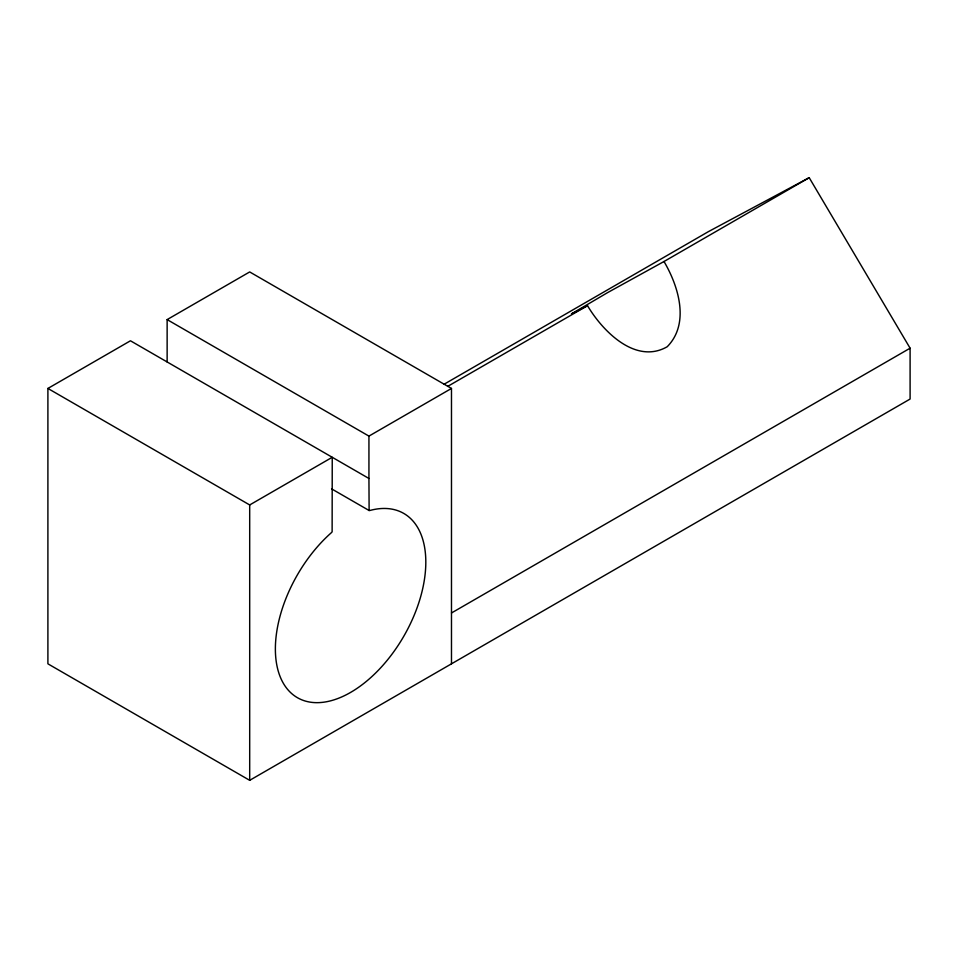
<?xml version="1.0" encoding="UTF-8"?>
<svg xmlns="http://www.w3.org/2000/svg" width="958" height="958" viewBox="0 0 958 958"><rect width="100%" height="100%" fill="white"/><g stroke="black" fill="none" stroke-linecap="round" stroke-linejoin="round"><path stroke-width="1.44" d="M47.9 388.445L130.456 340.785L368.938 478.473L369.117 510.518L370.087 510.422A106.362 61.408 -60 0 1 412.179 619.862A106.362 61.408 -60 0 1 288.957 690.922A106.362 61.408 -60 0 1 331.157 532.876L332.127 531.858L332.246 457.289L249.691 504.95L47.9 388.445L47.9 663.822L249.691 780.327L910.1 399.043L910.1 348.197L809.199 177.673L708.309 231.692L444.021 384.278M167.135 361.968L167.135 319.601L249.691 271.94L451.481 388.445L451.481 663.822M447.685 386.397L587.517 305.674C602.462 330.965 635.561 364.902 667.211 346.736C690.059 323.565 678.539 286.155 664.002 261.51L809.199 177.673M167.135 319.601L368.938 436.106L451.481 388.445M451.481 612.976L910.1 348.197M664.002 261.51L607.528 292.657L571.447 313.901L587.517 305.674M331.6 488.867L369.117 510.518M368.938 436.106L368.938 478.473M249.691 504.95L249.691 780.327"/></g></svg>
